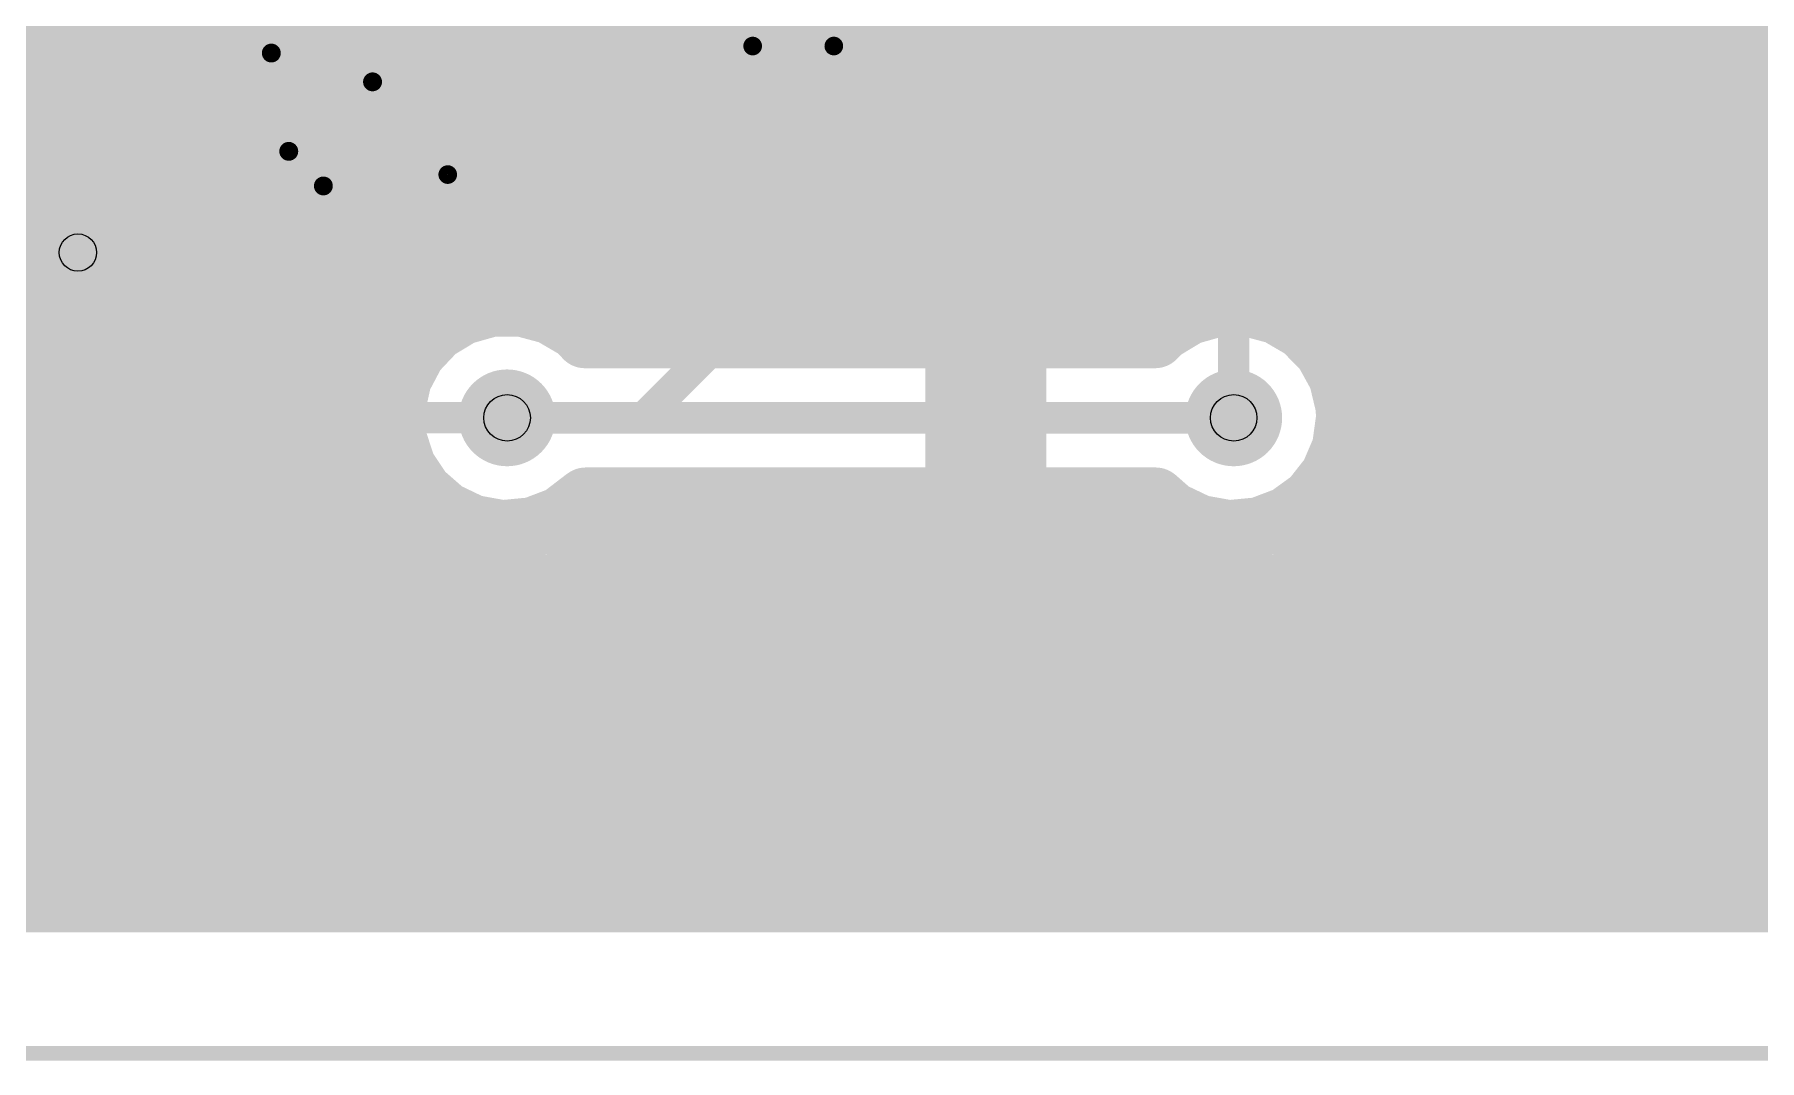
# Model space of a CAD drawing. Extents: x 0 to 1.75, y 0 to 1.35.
# Drawn here: x 0.617 to 1.33, y -0.003 to 0.421 of the extents above; entities that cross this region are included whole.
import ezdxf

# ---------------------------------------------------------------- set-up
doc = ezdxf.new("R2010")
doc.units = 0
for name, color, linetype in [('Board_Outline', 13, 'CONTINUOUS'), ('Bottom', 6, 'CONTINUOUS'), ('Drill_Bottom', 8, 'CONTINUOUS'), ('Drill_Top', 7, 'CONTINUOUS'), ('Top', 5, 'CONTINUOUS'), ('Top_Mask', 3, 'CONTINUOUS'), ('Top_Paste', 4, 'CONTINUOUS'), ('Top_Silk', 2, 'CONTINUOUS')]:
    doc.layers.add(name, color=color, linetype=linetype)

msp = doc.modelspace()

# ---------------------------------------------------------------- linework, layer by layer
at = {"layer": 'Board_Outline', "linetype": 'CONTINUOUS', "const_width": 0.006}
msp.add_lwpolyline([(0, 1.35), (0, 0), (1.75, 0), (1.75, 1.35), (0, 1.35)], dxfattribs=at)
at = {"layer": 'Bottom', "linetype": 'CONTINUOUS'}
for points, const_width in [([(0.85, 0.5062), (0.5813, 0.2375)], 0.026), ([(0.3761, 0.4171), (1.5766, 0.4171)], 0.025), ([(0.3761, 0.3922), (1.5399, 0.3922)], 0.025), ([(0.065, 0.3674), (1.527, 0.3674)], 0.025), ([(0.065, 0.3425), (1.5239, 0.3425)], 0.025), ([(0.065, 0.3176), (1.5297, 0.3176)], 0.025), ([(0.7939, 0.3051), (0.8059, 0.3085)], 0.025), ([(0.8059, 0.3085), (0.8184, 0.3086)], 0.025), ([(0.8184, 0.3086), (0.8304, 0.3054)], 0.025), ([(1.0939, 0.3051), (1.1059, 0.3085)], 0.025), ([(1.1059, 0.3085), (1.1184, 0.3086)], 0.025), ([(1.1184, 0.3086), (1.1304, 0.3054)], 0.025), ([(0.7833, 0.2987), (0.7939, 0.3051)], 0.025), ([(0.8304, 0.3054), (0.8412, 0.2991)], 0.025), ([(1.0833, 0.2987), (1.0939, 0.3051)], 0.025), ([(1.1304, 0.3054), (1.1412, 0.2991)], 0.025), ([(0.7747, 0.2896), (0.7833, 0.2987)], 0.025), ([(0.8412, 0.2991), (0.8447, 0.2955)], 0.025), ([(0.8447, 0.2955), (1.0801, 0.2955)], 0.025), ([(1.0801, 0.2955), (1.0833, 0.2987)], 0.025), ([(1.1412, 0.2991), (1.1499, 0.2902)], 0.025), ([(0.065, 0.2927), (0.7746, 0.2927)], 0.025), ([(0.7689, 0.2786), (0.7747, 0.2896)], 0.025), ([(1.1499, 0.2902), (1.1559, 0.2793)], 0.025), ([(1.1504, 0.2927), (1.5469, 0.2927)], 0.025), ([(0.7662, 0.2664), (0.7689, 0.2786)], 0.025), ([(1.1559, 0.2793), (1.1588, 0.2672)], 0.025), ([(0.065, 0.2679), (0.7637, 0.2679)], 0.025), ([(0.7668, 0.254), (0.7662, 0.2664)], 0.025), ([(1.1588, 0.2672), (1.159, 0.2625)], 0.025), ([(1.1613, 0.2679), (1.685, 0.2679)], 0.025), ([(1.159, 0.2625), (1.1573, 0.2501)], 0.025), ([(0.7707, 0.2421), (0.7668, 0.254)], 0.025), ([(0.8125, 0.2625), (1.1125, 0.2625)], 0.013), ([(1.1125, 0.2625), (1.1125, 0.2625)], 0.013), ([(1.1573, 0.2501), (1.1524, 0.2387)], 0.025), ([(0.065, 0.243), (0.7676, 0.243)], 0.025), ([(0.7776, 0.2318), (0.7707, 0.2421)], 0.025), ([(1.1524, 0.2387), (1.1447, 0.2289)], 0.025), ([(1.1574, 0.243), (1.685, 0.243)], 0.025), ([(0.787, 0.2236), (0.7776, 0.2318)], 0.025), ([(0.7983, 0.2182), (0.787, 0.2236)], 0.025), ([(0.8449, 0.2295), (0.8346, 0.2216)], 0.025), ([(1.0803, 0.2295), (0.8449, 0.2295)], 0.025), ([(1.087, 0.2236), (1.0803, 0.2295)], 0.025), ([(1.0983, 0.2182), (1.087, 0.2236)], 0.025), ([(1.1447, 0.2289), (1.1346, 0.2216)], 0.025), ([(0.065, 0.2181), (0.7961, 0.2181)], 0.025), ([(0.8105, 0.216), (0.7983, 0.2182)], 0.025), ([(0.823, 0.2172), (0.8105, 0.216)], 0.025), ([(0.8346, 0.2216), (0.823, 0.2172)], 0.025), ([(0.8289, 0.2181), (1.0961, 0.2181)], 0.025), ([(1.1105, 0.216), (1.0983, 0.2182)], 0.025), ([(1.123, 0.2172), (1.1105, 0.216)], 0.025), ([(1.1346, 0.2216), (1.123, 0.2172)], 0.025), ([(1.1289, 0.2181), (1.5239, 0.2181)], 0.025), ([(0.065, 0.1933), (1.5239, 0.1933)], 0.025), ([(0.065, 0.1684), (1.5239, 0.1684)], 0.025), ([(0.065, 0.1435), (1.5239, 0.1435)], 0.025), ([(0.065, 0.1187), (1.5239, 0.1187)], 0.025), ([(0.065, 0.0938), (1.5239, 0.0938)], 0.025), ([(0.065, 0.0689), (1.685, 0.0689)], 0.025), ([(0.0625, 0.0625), (1.6875, 0.0625)], 0.025)]:
    msp.add_lwpolyline(points, dxfattribs=dict(at, const_width=const_width))
for points, const_width in [([(0.7996, 0.3085, 1), (0.8121, 0.3085, 1), (0.7996, 0.3085, 1)], 0.0125), ([(0.7996, 0.3085, 1), (0.8121, 0.3085, 1), (0.7996, 0.3085, 1)], 0.0125), ([(0.8121, 0.3086, 1), (0.8246, 0.3086, 1), (0.8121, 0.3086, 1)], 0.0125), ([(0.8121, 0.3086, 1), (0.8246, 0.3086, 1), (0.8121, 0.3086, 1)], 0.0125), ([(1.0996, 0.3085, 1), (1.1121, 0.3085, 1), (1.0996, 0.3085, 1)], 0.0125), ([(1.0996, 0.3085, 1), (1.1121, 0.3085, 1), (1.0996, 0.3085, 1)], 0.0125), ([(1.1121, 0.3086, 1), (1.1246, 0.3086, 1), (1.1121, 0.3086, 1)], 0.0125), ([(1.1121, 0.3086, 1), (1.1246, 0.3086, 1), (1.1121, 0.3086, 1)], 0.0125), ([(0.7877, 0.3051, 1), (0.8002, 0.3051, 1), (0.7877, 0.3051, 1)], 0.0125), ([(0.7877, 0.3051, 1), (0.8002, 0.3051, 1), (0.7877, 0.3051, 1)], 0.0125), ([(0.8241, 0.3054, 1), (0.8366, 0.3054, 1), (0.8241, 0.3054, 1)], 0.0125), ([(0.8241, 0.3054, 1), (0.8366, 0.3054, 1), (0.8241, 0.3054, 1)], 0.0125), ([(1.0877, 0.3051, 1), (1.1002, 0.3051, 1), (1.0877, 0.3051, 1)], 0.0125), ([(1.0877, 0.3051, 1), (1.1002, 0.3051, 1), (1.0877, 0.3051, 1)], 0.0125), ([(1.1241, 0.3054, 1), (1.1366, 0.3054, 1), (1.1241, 0.3054, 1)], 0.0125), ([(1.1241, 0.3054, 1), (1.1366, 0.3054, 1), (1.1241, 0.3054, 1)], 0.0125), ([(0.777, 0.2987, 1), (0.7895, 0.2987, 1), (0.777, 0.2987, 1)], 0.0125), ([(0.777, 0.2987, 1), (0.7895, 0.2987, 1), (0.777, 0.2987, 1)], 0.0125), ([(0.8349, 0.2991, 1), (0.8474, 0.2991, 1), (0.8349, 0.2991, 1)], 0.0125), ([(0.8349, 0.2991, 1), (0.8474, 0.2991, 1), (0.8349, 0.2991, 1)], 0.0125), ([(0.8384, 0.2955, 1), (0.8509, 0.2955, 1), (0.8384, 0.2955, 1)], 0.0125), ([(0.8384, 0.2955, 1), (0.8509, 0.2955, 1), (0.8384, 0.2955, 1)], 0.0125), ([(1.0738, 0.2955, 1), (1.0863, 0.2955, 1), (1.0738, 0.2955, 1)], 0.0125), ([(1.0738, 0.2955, 1), (1.0863, 0.2955, 1), (1.0738, 0.2955, 1)], 0.0125), ([(1.077, 0.2987, 1), (1.0895, 0.2987, 1), (1.077, 0.2987, 1)], 0.0125), ([(1.077, 0.2987, 1), (1.0895, 0.2987, 1), (1.077, 0.2987, 1)], 0.0125), ([(1.1349, 0.2991, 1), (1.1474, 0.2991, 1), (1.1349, 0.2991, 1)], 0.0125), ([(1.1349, 0.2991, 1), (1.1474, 0.2991, 1), (1.1349, 0.2991, 1)], 0.0125), ([(0.7685, 0.2896, 1), (0.781, 0.2896, 1), (0.7685, 0.2896, 1)], 0.0125), ([(0.7685, 0.2896, 1), (0.781, 0.2896, 1), (0.7685, 0.2896, 1)], 0.0125), ([(1.1436, 0.2902, 1), (1.1561, 0.2902, 1), (1.1436, 0.2902, 1)], 0.0125), ([(1.1436, 0.2902, 1), (1.1561, 0.2902, 1), (1.1436, 0.2902, 1)], 0.0125), ([(0.7626, 0.2786, 1), (0.7751, 0.2786, 1), (0.7626, 0.2786, 1)], 0.0125), ([(0.7626, 0.2786, 1), (0.7751, 0.2786, 1), (0.7626, 0.2786, 1)], 0.0125), ([(1.1496, 0.2793, 1), (1.1621, 0.2793, 1), (1.1496, 0.2793, 1)], 0.0125), ([(1.1496, 0.2793, 1), (1.1621, 0.2793, 1), (1.1496, 0.2793, 1)], 0.0125), ([(0.7599, 0.2664, 1), (0.7724, 0.2664, 1), (0.7599, 0.2664, 1)], 0.0125), ([(0.7599, 0.2664, 1), (0.7724, 0.2664, 1), (0.7599, 0.2664, 1)], 0.0125), ([(0.8225, 0.2625, 1), (0.8025, 0.2625, 1), (0.8225, 0.2625, 1)], 0.02), ([(1.1225, 0.2625, 1), (1.1025, 0.2625, 1), (1.1225, 0.2625, 1)], 0.02), ([(1.1525, 0.2672, 1), (1.165, 0.2672, 1), (1.1525, 0.2672, 1)], 0.0125), ([(1.1525, 0.2672, 1), (1.165, 0.2672, 1), (1.1525, 0.2672, 1)], 0.0125), ([(1.1528, 0.2625, 1), (1.1652, 0.2625, 1), (1.1528, 0.2625, 1)], 0.0125), ([(1.1528, 0.2625, 1), (1.1652, 0.2625, 1), (1.1528, 0.2625, 1)], 0.0125), ([(0.7605, 0.254, 1), (0.773, 0.254, 1), (0.7605, 0.254, 1)], 0.0125), ([(0.7605, 0.254, 1), (0.773, 0.254, 1), (0.7605, 0.254, 1)], 0.0125), ([(0.8093, 0.2625, 1), (0.8157, 0.2625, 1), (0.8093, 0.2625, 1)], 0.0065), ([(1.1093, 0.2625, 1), (1.1157, 0.2625, 1), (1.1093, 0.2625, 1)], 0.0065), ([(1.1093, 0.2625, 1), (1.1157, 0.2625, 1), (1.1093, 0.2625, 1)], 0.0065), ([(1.1511, 0.2501, 1), (1.1636, 0.2501, 1), (1.1511, 0.2501, 1)], 0.0125), ([(1.1511, 0.2501, 1), (1.1636, 0.2501, 1), (1.1511, 0.2501, 1)], 0.0125), ([(0.7644, 0.2421, 1), (0.7769, 0.2421, 1), (0.7644, 0.2421, 1)], 0.0125), ([(0.7644, 0.2421, 1), (0.7769, 0.2421, 1), (0.7644, 0.2421, 1)], 0.0125), ([(1.1462, 0.2387, 1), (1.1587, 0.2387, 1), (1.1462, 0.2387, 1)], 0.0125), ([(1.1462, 0.2387, 1), (1.1587, 0.2387, 1), (1.1462, 0.2387, 1)], 0.0125), ([(0.7714, 0.2318, 1), (0.7839, 0.2318, 1), (0.7714, 0.2318, 1)], 0.0125), ([(0.7714, 0.2318, 1), (0.7839, 0.2318, 1), (0.7714, 0.2318, 1)], 0.0125), ([(0.7808, 0.2236, 1), (0.7933, 0.2236, 1), (0.7808, 0.2236, 1)], 0.0125), ([(0.7808, 0.2236, 1), (0.7933, 0.2236, 1), (0.7808, 0.2236, 1)], 0.0125), ([(0.8387, 0.2295, 1), (0.8512, 0.2295, 1), (0.8387, 0.2295, 1)], 0.0125), ([(0.8387, 0.2295, 1), (0.8512, 0.2295, 1), (0.8387, 0.2295, 1)], 0.0125), ([(1.074, 0.2295, 1), (1.0865, 0.2295, 1), (1.074, 0.2295, 1)], 0.0125), ([(1.074, 0.2295, 1), (1.0865, 0.2295, 1), (1.074, 0.2295, 1)], 0.0125), ([(1.0808, 0.2236, 1), (1.0933, 0.2236, 1), (1.0808, 0.2236, 1)], 0.0125), ([(1.0808, 0.2236, 1), (1.0933, 0.2236, 1), (1.0808, 0.2236, 1)], 0.0125), ([(1.1384, 0.2289, 1), (1.1509, 0.2289, 1), (1.1384, 0.2289, 1)], 0.0125), ([(1.1384, 0.2289, 1), (1.1509, 0.2289, 1), (1.1384, 0.2289, 1)], 0.0125), ([(0.792, 0.2182, 1), (0.8045, 0.2182, 1), (0.792, 0.2182, 1)], 0.0125), ([(0.792, 0.2182, 1), (0.8045, 0.2182, 1), (0.792, 0.2182, 1)], 0.0125), ([(0.8043, 0.216, 1), (0.8168, 0.216, 1), (0.8043, 0.216, 1)], 0.0125), ([(0.8043, 0.216, 1), (0.8168, 0.216, 1), (0.8043, 0.216, 1)], 0.0125), ([(0.8167, 0.2172, 1), (0.8292, 0.2172, 1), (0.8167, 0.2172, 1)], 0.0125), ([(0.8167, 0.2172, 1), (0.8292, 0.2172, 1), (0.8167, 0.2172, 1)], 0.0125), ([(0.8284, 0.2216, 1), (0.8409, 0.2216, 1), (0.8284, 0.2216, 1)], 0.0125), ([(0.8284, 0.2216, 1), (0.8409, 0.2216, 1), (0.8284, 0.2216, 1)], 0.0125), ([(1.092, 0.2182, 1), (1.1045, 0.2182, 1), (1.092, 0.2182, 1)], 0.0125), ([(1.092, 0.2182, 1), (1.1045, 0.2182, 1), (1.092, 0.2182, 1)], 0.0125), ([(1.1043, 0.216, 1), (1.1168, 0.216, 1), (1.1043, 0.216, 1)], 0.0125), ([(1.1043, 0.216, 1), (1.1168, 0.216, 1), (1.1043, 0.216, 1)], 0.0125), ([(1.1167, 0.2172, 1), (1.1292, 0.2172, 1), (1.1167, 0.2172, 1)], 0.0125), ([(1.1167, 0.2172, 1), (1.1292, 0.2172, 1), (1.1167, 0.2172, 1)], 0.0125), ([(1.1284, 0.2216, 1), (1.1409, 0.2216, 1), (1.1284, 0.2216, 1)], 0.0125), ([(1.1284, 0.2216, 1), (1.1409, 0.2216, 1), (1.1284, 0.2216, 1)], 0.0125)]:
    msp.add_lwpolyline(points, format="xyb", dxfattribs=dict(at, const_width=const_width))
at = {"layer": 'Drill_Bottom'}
for centre in [(0.8125, 0.2625), (1.1125, 0.2625)]:
    msp.add_circle(centre, 0.0096, dxfattribs=at)
at = {"layer": 'Drill_Top'}
for centre in [(0.8125, 0.2625), (1.1125, 0.2625)]:
    msp.add_circle(centre, 0.0096, dxfattribs=at)
at = {"layer": 'Top', "linetype": 'CONTINUOUS'}
for points, const_width in [([(1.0125, 0.35), (1.1187, 0.4562)], 0.05), ([(1.3, 0.4562), (1.3, 0.3625)], 0.05), ([(0.6023, 0.4102), (0.65, 0.3625)], 0.013), ([(1.3, 0.3625), (1.25, 0.3625)], 0.05), ([(1.25, 0.3625), (1.25, 0.3625)], 0.05), ([(1.35, 0.3625), (1.3, 0.3625)], 0.05), ([(1.3, 0.3625), (1.3, 0.3625)], 0.05), ([(1.0102, 0.35), (1.0102, 0.204)], 0.05), ([(0.65, 0.3625), (0.65, 0.3)], 0.013), ([(1.175, 0.3625), (1.1125, 0.3)], 0.013), ([(1.2, 0.3625), (1.175, 0.3625)], 0.013), ([(0.9, 0.2937), (0.9, 0.35)], 0.013), ([(1.0102, 0.35), (1.0125, 0.35)], 0.013), ([(1.1125, 0.3), (1.1125, 0.2625)], 0.013), ([(0.8688, 0.2625), (0.9, 0.2937)], 0.013), ([(0.7406, 0.2626), (0.8124, 0.2626)], 0.013), ([(0.8124, 0.2626), (0.8125, 0.2625)], 0.013), ([(0.8125, 0.2625), (0.8688, 0.2625)], 0.013), ([(0.65, 0.2252), (0.5936, 0.2252)], 0.026), ([(1.0102, 0.204), (0.9187, 0.1125)], 0.05), ([(1.25, 0.1499), (1.2, 0.1499)], 0.05), ([(1.2, 0.1499), (1.2, 0.1499)], 0.05), ([(1.2, 0.1499), (1.5997, 0.1499)], 0.05), ([(1.3, 0.1499), (1.25, 0.1499)], 0.05), ([(1.25, 0.1499), (1.25, 0.1499)], 0.05), ([(1.35, 0.1499), (1.3, 0.1499)], 0.05), ([(1.3, 0.1499), (1.3, 0.1499)], 0.05), ([(0.9187, 0.1125), (0.5875, 0.1125)], 0.05)]:
    msp.add_lwpolyline(points, dxfattribs=dict(at, const_width=const_width))
for points, const_width in [([(1.2375, 0.3625, 1), (1.2625, 0.3625, 1), (1.2375, 0.3625, 1)], 0.025), ([(1.2375, 0.3625, 1), (1.2625, 0.3625, 1), (1.2375, 0.3625, 1)], 0.025), ([(1.2875, 0.3625, 1), (1.3125, 0.3625, 1), (1.2875, 0.3625, 1)], 0.025), ([(1.2875, 0.3625, 1), (1.3125, 0.3625, 1), (1.2875, 0.3625, 1)], 0.025), ([(1.2875, 0.3625, 1), (1.3125, 0.3625, 1), (1.2875, 0.3625, 1)], 0.025), ([(1.2875, 0.3625, 1), (1.3125, 0.3625, 1), (1.2875, 0.3625, 1)], 0.025), ([(1.3375, 0.3625, 1), (1.3625, 0.3625, 1), (1.3375, 0.3625, 1)], 0.025), ([(0.9977, 0.35, 1), (1.0227, 0.35, 1), (0.9977, 0.35, 1)], 0.025), ([(1, 0.35, 1), (1.025, 0.35, 1), (1, 0.35, 1)], 0.025), ([(0.6468, 0.3625, 1), (0.6532, 0.3625, 1), (0.6468, 0.3625, 1)], 0.0065), ([(0.6468, 0.3625, 1), (0.6532, 0.3625, 1), (0.6468, 0.3625, 1)], 0.0065), ([(1.1718, 0.3625, 1), (1.1782, 0.3625, 1), (1.1718, 0.3625, 1)], 0.0065), ([(1.1718, 0.3625, 1), (1.1782, 0.3625, 1), (1.1718, 0.3625, 1)], 0.0065), ([(1.1968, 0.3625, 1), (1.2032, 0.3625, 1), (1.1968, 0.3625, 1)], 0.0065), ([(0.8968, 0.35, 1), (0.9032, 0.35, 1), (0.8968, 0.35, 1)], 0.0065), ([(1.007, 0.35, 1), (1.0135, 0.35, 1), (1.007, 0.35, 1)], 0.0065), ([(1.0093, 0.35, 1), (1.0157, 0.35, 1), (1.0093, 0.35, 1)], 0.0065), ([(0.6468, 0.3, 1), (0.6532, 0.3, 1), (0.6468, 0.3, 1)], 0.0065), ([(1.1093, 0.3, 1), (1.1157, 0.3, 1), (1.1093, 0.3, 1)], 0.0065), ([(1.1093, 0.3, 1), (1.1157, 0.3, 1), (1.1093, 0.3, 1)], 0.0065), ([(0.8968, 0.2937, 1), (0.9032, 0.2937, 1), (0.8968, 0.2937, 1)], 0.0065), ([(0.8968, 0.2937, 1), (0.9032, 0.2937, 1), (0.8968, 0.2937, 1)], 0.0065), ([(0.8225, 0.2625, 1), (0.8025, 0.2625, 1), (0.8225, 0.2625, 1)], 0.02), ([(1.1225, 0.2625, 1), (1.1025, 0.2625, 1), (1.1225, 0.2625, 1)], 0.02), ([(0.7373, 0.2626, 1), (0.7438, 0.2626, 1), (0.7373, 0.2626, 1)], 0.0065), ([(0.8092, 0.2626, 1), (0.8156, 0.2626, 1), (0.8092, 0.2626, 1)], 0.0065), ([(0.8092, 0.2626, 1), (0.8156, 0.2626, 1), (0.8092, 0.2626, 1)], 0.0065), ([(0.8093, 0.2625, 1), (0.8157, 0.2625, 1), (0.8093, 0.2625, 1)], 0.0065), ([(0.8655, 0.2625, 1), (0.872, 0.2625, 1), (0.8655, 0.2625, 1)], 0.0065), ([(0.8655, 0.2625, 1), (0.872, 0.2625, 1), (0.8655, 0.2625, 1)], 0.0065), ([(1.1093, 0.2625, 1), (1.1157, 0.2625, 1), (1.1093, 0.2625, 1)], 0.0065), ([(0.6435, 0.2252, 1), (0.6565, 0.2252, 1), (0.6435, 0.2252, 1)], 0.013), ([(0.9977, 0.204, 1), (1.0227, 0.204, 1), (0.9977, 0.204, 1)], 0.025), ([(0.9977, 0.204, 1), (1.0227, 0.204, 1), (0.9977, 0.204, 1)], 0.025), ([(1.1875, 0.1499, 1), (1.2125, 0.1499, 1), (1.1875, 0.1499, 1)], 0.025), ([(1.1875, 0.1499, 1), (1.2125, 0.1499, 1), (1.1875, 0.1499, 1)], 0.025), ([(1.1875, 0.1499, 1), (1.2125, 0.1499, 1), (1.1875, 0.1499, 1)], 0.025), ([(1.2375, 0.1499, 1), (1.2625, 0.1499, 1), (1.2375, 0.1499, 1)], 0.025), ([(1.2375, 0.1499, 1), (1.2625, 0.1499, 1), (1.2375, 0.1499, 1)], 0.025), ([(1.2375, 0.1499, 1), (1.2625, 0.1499, 1), (1.2375, 0.1499, 1)], 0.025), ([(1.2875, 0.1499, 1), (1.3125, 0.1499, 1), (1.2875, 0.1499, 1)], 0.025), ([(1.2875, 0.1499, 1), (1.3125, 0.1499, 1), (1.2875, 0.1499, 1)], 0.025), ([(1.2875, 0.1499, 1), (1.3125, 0.1499, 1), (1.2875, 0.1499, 1)], 0.025), ([(1.3375, 0.1499, 1), (1.3625, 0.1499, 1), (1.3375, 0.1499, 1)], 0.025), ([(0.9062, 0.1125, 1), (0.9312, 0.1125, 1), (0.9062, 0.1125, 1)], 0.025), ([(0.9062, 0.1125, 1), (0.9312, 0.1125, 1), (0.9062, 0.1125, 1)], 0.025)]:
    msp.add_lwpolyline(points, format="xyb", dxfattribs=dict(at, const_width=const_width))
at = {"layer": 'Top'}
for points in [[(1.1882, 0.4019), (1.2118, 0.4019), (1.1882, 0.3231), (1.2118, 0.3231)], [(1.2382, 0.4019), (1.2618, 0.4019), (1.2382, 0.3231), (1.2618, 0.3231)], [(1.2882, 0.4019), (1.3118, 0.4019), (1.2882, 0.3231), (1.3118, 0.3231)], [(0.8685, 0.3854), (0.9315, 0.3854), (0.8685, 0.3146), (0.9315, 0.3146)], [(0.9787, 0.3854), (1.0417, 0.3854), (0.9787, 0.3146), (1.0417, 0.3146)], [(0.6293, 0.3128), (0.6707, 0.3128), (0.6293, 0.2872), (0.6707, 0.2872)], [(0.7199, 0.2754), (0.7612, 0.2754), (0.7199, 0.2498), (0.7612, 0.2498)], [(0.6293, 0.238), (0.6707, 0.238), (0.6293, 0.2124), (0.6707, 0.2124)], [(1.1882, 0.1893), (1.2118, 0.1893), (1.1882, 0.1105), (1.2118, 0.1105)], [(1.2382, 0.1893), (1.2618, 0.1893), (1.2382, 0.1105), (1.2618, 0.1105)], [(1.2882, 0.1893), (1.3118, 0.1893), (1.2882, 0.1105), (1.3118, 0.1105)]]:
    msp.add_solid(points, dxfattribs=at)
at = {"layer": 'Top_Mask'}
for points in [[(1.1842, 0.4059), (1.2158, 0.4059), (1.1842, 0.3191), (1.2158, 0.3191)], [(1.2342, 0.4059), (1.2658, 0.4059), (1.2342, 0.3191), (1.2658, 0.3191)], [(1.2842, 0.4059), (1.3158, 0.4059), (1.2842, 0.3191), (1.3158, 0.3191)], [(0.8645, 0.3894), (0.9355, 0.3894), (0.8645, 0.3106), (0.9355, 0.3106)], [(0.9747, 0.3894), (1.0457, 0.3894), (0.9747, 0.3106), (1.0457, 0.3106)], [(0.6253, 0.3168), (0.6747, 0.3168), (0.6253, 0.2832), (0.6747, 0.2832)], [(0.7159, 0.2794), (0.7652, 0.2794), (0.7159, 0.2458), (0.7652, 0.2458)], [(0.6253, 0.242), (0.6747, 0.242), (0.6253, 0.2084), (0.6747, 0.2084)], [(1.1842, 0.1933), (1.2158, 0.1933), (1.1842, 0.1065), (1.2158, 0.1065)], [(1.2342, 0.1933), (1.2658, 0.1933), (1.2342, 0.1065), (1.2658, 0.1065)], [(1.2842, 0.1933), (1.3158, 0.1933), (1.2842, 0.1065), (1.3158, 0.1065)]]:
    msp.add_solid(points, dxfattribs=at)
at = {"layer": 'Top_Paste'}
for points in [[(1.1922, 0.3979), (1.2078, 0.3979), (1.1922, 0.3271), (1.2078, 0.3271)], [(1.2422, 0.3979), (1.2578, 0.3979), (1.2422, 0.3271), (1.2578, 0.3271)], [(1.2922, 0.3979), (1.3078, 0.3979), (1.2922, 0.3271), (1.3078, 0.3271)], [(0.8725, 0.3814), (0.9275, 0.3814), (0.8725, 0.3186), (0.9275, 0.3186)], [(0.9827, 0.3814), (1.0377, 0.3814), (0.9827, 0.3186), (1.0377, 0.3186)], [(0.6333, 0.3088), (0.6667, 0.3088), (0.6333, 0.2912), (0.6667, 0.2912)], [(0.7239, 0.2714), (0.7572, 0.2714), (0.7239, 0.2538), (0.7572, 0.2538)], [(0.6333, 0.234), (0.6667, 0.234), (0.6333, 0.2164), (0.6667, 0.2164)], [(1.1922, 0.1853), (1.2078, 0.1853), (1.1922, 0.1145), (1.2078, 0.1145)], [(1.2422, 0.1853), (1.2578, 0.1853), (1.2422, 0.1145), (1.2578, 0.1145)], [(1.2922, 0.1853), (1.3078, 0.1853), (1.2922, 0.1145), (1.3078, 0.1145)]]:
    msp.add_solid(points, dxfattribs=at)
at = {"layer": 'Top_Silk', "linetype": 'CONTINUOUS'}
for points, const_width in [([(0.9139, 0.4424), (0.9354, 0.4424), (0.9426, 0.4449), (0.945, 0.4473), (0.9474, 0.452), (0.9474, 0.4568), (0.945, 0.4616), (0.9426, 0.464), (0.9354, 0.4664), (0.9139, 0.4664), (0.9139, 0.4161)], 0.0077), ([(0.9915, 0.4663), (0.9676, 0.4663), (0.9653, 0.4448), (0.9676, 0.4472), (0.9748, 0.4496), (0.982, 0.4496), (0.9891, 0.4472), (0.994, 0.4424), (0.9963, 0.4353), (0.9963, 0.4305), (0.994, 0.4233), (0.9891, 0.4185), (0.982, 0.4161), (0.9748, 0.4161), (0.9676, 0.4185), (0.9653, 0.4209), (0.9628, 0.4257)], 0.0077), ([(0.9307, 0.4424), (0.9474, 0.4161)], 0.0077), ([(0.7152, 0.4132), (0.7104, 0.4109), (0.7056, 0.4061), (0.7032, 0.4013), (0.7008, 0.3941), (0.7008, 0.3822), (0.7032, 0.375), (0.7056, 0.3702), (0.7104, 0.3654), (0.7152, 0.3631), (0.7247, 0.3631), (0.7295, 0.3654), (0.7343, 0.3702), (0.7367, 0.375), (0.7391, 0.3822), (0.7391, 0.3941), (0.7367, 0.4013), (0.7343, 0.4061), (0.7295, 0.4109), (0.7247, 0.4132), (0.7152, 0.4132)], 0.0077), ([(0.757, 0.4013), (0.757, 0.4036), (0.7593, 0.4084), (0.7617, 0.4108), (0.7665, 0.4132), (0.7761, 0.4132), (0.7808, 0.4108), (0.7832, 0.4084), (0.7856, 0.4036), (0.7856, 0.3989), (0.7832, 0.3941), (0.7785, 0.3869), (0.7545, 0.363), (0.788, 0.363)], 0.0077), ([(0.9433, 0.3815), (0.9669, 0.3815)], 0.0098), ([(0.7223, 0.3726), (0.7367, 0.3583)], 0.0077), ([(0.6854, 0.3216), (0.6854, 0.2035)], 0.0098), ([(0.7051, 0.3216), (0.6854, 0.3216)], 0.0098), ([(0.7051, 0.2035), (0.7051, 0.3216)], 0.0098), ([(0.9433, 0.3185), (0.9669, 0.3185)], 0.0098), ([(1.3734, 0.3074), (1.1766, 0.3074)], 0.0098), ([(1.1766, 0.3074), (1.1766, 0.205)], 0.0098), ([(0.6854, 0.2035), (0.7051, 0.2035)], 0.0098), ([(1.3734, 0.205), (1.1766, 0.205)], 0.0098)]:
    msp.add_lwpolyline(points, dxfattribs=dict(at, const_width=const_width))
for points, const_width in [([(0.7132, 0.4132, 1), (0.7171, 0.4132, 1), (0.7132, 0.4132, 1)], 0.0039), ([(0.912, 0.4161, 1), (0.9158, 0.4161, 1), (0.912, 0.4161, 1)], 0.0039), ([(0.9455, 0.4161, 1), (0.9493, 0.4161, 1), (0.9455, 0.4161, 1)], 0.0039), ([(0.755, 0.4013, 1), (0.7589, 0.4013, 1), (0.755, 0.4013, 1)], 0.0039), ([(0.9409, 0.3815, 1), (0.9458, 0.3815, 1), (0.9409, 0.3815, 1)], 0.0049), ([(0.9644, 0.3815, 1), (0.9694, 0.3815, 1), (0.9644, 0.3815, 1)], 0.0049), ([(0.7204, 0.3726, 1), (0.7243, 0.3726, 1), (0.7204, 0.3726, 1)], 0.0039), ([(0.7861, 0.363, 1), (0.7899, 0.363, 1), (0.7861, 0.363, 1)], 0.0039), ([(0.7347, 0.3583, 1), (0.7386, 0.3583, 1), (0.7347, 0.3583, 1)], 0.0039), ([(0.683, 0.3216, 1), (0.6879, 0.3216, 1), (0.683, 0.3216, 1)], 0.0049), ([(0.683, 0.3216, 1), (0.6879, 0.3216, 1), (0.683, 0.3216, 1)], 0.0049), ([(0.7027, 0.3216, 1), (0.7076, 0.3216, 1), (0.7027, 0.3216, 1)], 0.0049), ([(0.7027, 0.3216, 1), (0.7076, 0.3216, 1), (0.7027, 0.3216, 1)], 0.0049), ([(0.9409, 0.3185, 1), (0.9458, 0.3185, 1), (0.9409, 0.3185, 1)], 0.0049), ([(0.9644, 0.3185, 1), (0.9694, 0.3185, 1), (0.9644, 0.3185, 1)], 0.0049), ([(1.1741, 0.3074, 1), (1.179, 0.3074, 1), (1.1741, 0.3074, 1)], 0.0049), ([(1.1741, 0.3074, 1), (1.179, 0.3074, 1), (1.1741, 0.3074, 1)], 0.0049), ([(0.683, 0.2035, 1), (0.6879, 0.2035, 1), (0.683, 0.2035, 1)], 0.0049), ([(0.683, 0.2035, 1), (0.6879, 0.2035, 1), (0.683, 0.2035, 1)], 0.0049), ([(0.7027, 0.2035, 1), (0.7076, 0.2035, 1), (0.7027, 0.2035, 1)], 0.0049), ([(0.7027, 0.2035, 1), (0.7076, 0.2035, 1), (0.7027, 0.2035, 1)], 0.0049), ([(1.1741, 0.205, 1), (1.179, 0.205, 1), (1.1741, 0.205, 1)], 0.0049), ([(1.1741, 0.205, 1), (1.179, 0.205, 1), (1.1741, 0.205, 1)], 0.0049)]:
    msp.add_lwpolyline(points, format="xyb", dxfattribs=dict(at, const_width=const_width))
at = {"layer": 'Top_Silk'}
msp.add_circle((0.6353, 0.3308), 0.0077, dxfattribs=at)

doc.saveas('drawing.dxf')
